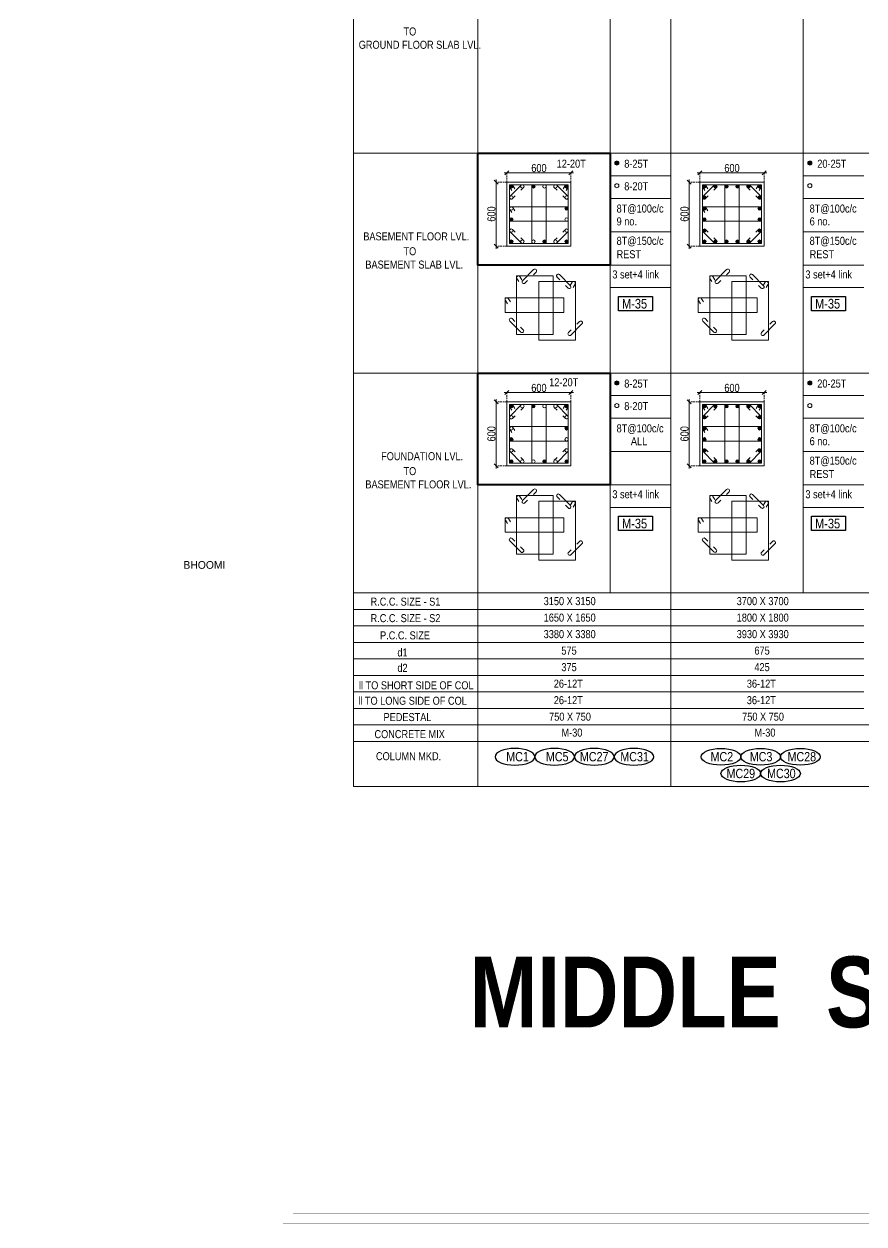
# Model space of a CAD drawing. Header units: millimetres. Extents: x 1112055 to 3390982, y -148532 to 766891.
# Drawn here: x 2964896 to 2996372, y 300373 to 345356 of the extents above; entities that cross this region are included whole.
import ezdxf
from ezdxf.enums import TextEntityAlignment as Align

# ---------------------------------------------------------------- set-up
doc = ezdxf.new("R2010")
doc.units = ezdxf.units.MM
doc.header["$PDMODE"] = 35
doc.header["$PDSIZE"] = -25
doc.linetypes.add('DASHED2', pattern=[0.375, 0.25, -0.125])
doc.linetypes.add('Hidden', pattern=[9.525, 6.35, -3.175])
for name, color, linetype, lineweight in [('B COL. SIZE DIM', 220, 'Continuous', 25), ('B COLSCH', 204, 'Continuous', 20), ('B COLUMN', 1, 'Hidden', 9), ('B STEEL', 34, 'Continuous', 15), ('B TITLE BLOCK', 250, 'Continuous', 0), ('tb text', 7, 'Continuous', 13)]:
    doc.layers.add(name, color=color, linetype=linetype, lineweight=lineweight)
doc.layers.add('B TEXT', color=7, linetype='Continuous')
doc.layers.add('TEXT', color=7, linetype='Continuous')
doc.styles.add('dim inside', font='romans.shx', dxfattribs={"width": 0.8, "height": 125})
doc.styles.add('SWINC', font='swissc.ttf')
doc.dimstyles.new('dim inside', dxfattribs={"dimtxt": 125, "dimasz": 100, "dimexe": 0, "dimexo": 0, "dimgap": 10, "dimtad": 0, "dimdec": 0, "dimzin": 0, "dimdsep": 46, "dimtxsty": 'dim inside', "dimblk": 'SMALL', "dimcen": 0.09, "dimadec": 0, "dimazin": 0, "dimtfac": 1, "dimtdec": 0, "dimtofl": 0, "dimtmove": 0, "dimatfit": 3, "dimfxl": 1, "dimtolj": 1, "dimtzin": 0, "dimarcsym": 2})

# ---------------------------------------------------------------- blocks, each defined once
blk = doc.blocks.new('_Oblique')
at = {"color": 0, "linetype": 'ByBlock', "lineweight": -2}
blk.add_line((-0.5, -0.5), (0.5, 0.5), dxfattribs=at)
blk = doc.blocks.new('*D4470')
at = {"layer": 'B COL. SIZE DIM', "color": 250, "lineweight": 9, "ltscale": 250, "transparency": 16777216}
blk.add_line((2982892, 331538), (2985492, 331538), dxfattribs=at)
at = {"layer": 'B COL. SIZE DIM', "color": 250, "linetype": 'DASHED2', "lineweight": 9, "ltscale": 250, "transparency": 16777216}
for p, q in [((2982992, 331193), (2982992, 331538)), ((2985392, 331193), (2985392, 331538))]:
    blk.add_line(p, q, dxfattribs=at)
at = {"layer": 'Defpoints', "color": 0, "transparency": 16777216}
for p in [(2985392, 331538), (2982992, 331193), (2985392, 331193)]:
    blk.add_point(p, dxfattribs=at)
at = {"layer": 'B COL. SIZE DIM', "color": 250, "lineweight": 9, "transparency": 16777216, "xscale": 150, "yscale": 150, "zscale": 150, "rotation": 180}
blk.add_blockref('_Oblique', (2982992, 331538), dxfattribs=at)
at = {"layer": 'B COL. SIZE DIM', "color": 250, "lineweight": 9, "transparency": 16777216, "xscale": 150, "yscale": 150, "zscale": 150}
blk.add_blockref('_Oblique', (2985392, 331538), dxfattribs=at)
at = {"layer": 'B COL. SIZE DIM', "color": 6, "transparency": 16777216, "insert": (2984192, 331713), "char_height": 300, "attachment_point": 5, "style": 'SWINC'}
blk.add_mtext('\\A1;600', dxfattribs=at)
blk = doc.blocks.new('*D4471')
at = {"layer": 'B COL. SIZE DIM', "color": 250, "lineweight": 9, "ltscale": 250, "transparency": 16777216}
blk.add_line((2982588, 331293), (2982588, 328693), dxfattribs=at)
at = {"layer": 'B COL. SIZE DIM', "color": 250, "linetype": 'DASHED2', "lineweight": 9, "ltscale": 250, "transparency": 16777216}
for p, q in [((2982992, 331193), (2982588, 331193)), ((2982992, 328793), (2982588, 328793))]:
    blk.add_line(p, q, dxfattribs=at)
at = {"layer": 'Defpoints', "color": 0, "transparency": 16777216}
for p in [(2982992, 331193), (2982588, 328793), (2982992, 328793)]:
    blk.add_point(p, dxfattribs=at)
at = {"layer": 'B COL. SIZE DIM', "color": 250, "lineweight": 9, "transparency": 16777216, "xscale": 150, "yscale": 150, "zscale": 150}
for p, rotation in [((2982588, 331193), 90), ((2982588, 328793), 270)]:
    blk.add_blockref('_Oblique', p, dxfattribs=dict(at, rotation=rotation))
at = {"layer": 'B COL. SIZE DIM', "color": 6, "transparency": 16777216, "insert": (2982413, 329993), "char_height": 300, "attachment_point": 5, "rotation": 90, "style": 'SWINC'}
blk.add_mtext('\\A1;600', dxfattribs=at)
blk = doc.blocks.new('*D4472')
at = {"layer": 'B COL. SIZE DIM', "color": 250, "lineweight": 9, "ltscale": 250, "transparency": 16777216}
blk.add_line((2982892, 339778), (2985492, 339778), dxfattribs=at)
at = {"layer": 'B COL. SIZE DIM', "color": 250, "linetype": 'DASHED2', "lineweight": 9, "ltscale": 250, "transparency": 16777216}
for p, q in [((2982992, 339433), (2982992, 339778)), ((2985392, 339433), (2985392, 339778))]:
    blk.add_line(p, q, dxfattribs=at)
at = {"layer": 'Defpoints', "color": 0, "transparency": 16777216}
for p in [(2985392, 339778), (2982992, 339433), (2985392, 339433)]:
    blk.add_point(p, dxfattribs=at)
at = {"layer": 'B COL. SIZE DIM', "color": 250, "lineweight": 9, "transparency": 16777216, "xscale": 150, "yscale": 150, "zscale": 150, "rotation": 180}
blk.add_blockref('_Oblique', (2982992, 339778), dxfattribs=at)
at = {"layer": 'B COL. SIZE DIM', "color": 250, "lineweight": 9, "transparency": 16777216, "xscale": 150, "yscale": 150, "zscale": 150}
blk.add_blockref('_Oblique', (2985392, 339778), dxfattribs=at)
at = {"layer": 'B COL. SIZE DIM', "color": 6, "transparency": 16777216, "insert": (2984192, 339953), "char_height": 300, "attachment_point": 5, "style": 'SWINC'}
blk.add_mtext('\\A1;600', dxfattribs=at)
blk = doc.blocks.new('*D4473')
at = {"layer": 'B COL. SIZE DIM', "color": 250, "lineweight": 9, "ltscale": 250, "transparency": 16777216}
blk.add_line((2982588, 339533), (2982588, 336933), dxfattribs=at)
at = {"layer": 'B COL. SIZE DIM', "color": 250, "linetype": 'DASHED2', "lineweight": 9, "ltscale": 250, "transparency": 16777216}
for p, q in [((2982992, 339433), (2982588, 339433)), ((2982992, 337033), (2982588, 337033))]:
    blk.add_line(p, q, dxfattribs=at)
at = {"layer": 'Defpoints', "color": 0, "transparency": 16777216}
for p in [(2982992, 339433), (2982588, 337033), (2982992, 337033)]:
    blk.add_point(p, dxfattribs=at)
at = {"layer": 'B COL. SIZE DIM', "color": 250, "lineweight": 9, "transparency": 16777216, "xscale": 150, "yscale": 150, "zscale": 150}
for p, rotation in [((2982588, 339433), 90), ((2982588, 337033), 270)]:
    blk.add_blockref('_Oblique', p, dxfattribs=dict(at, rotation=rotation))
at = {"layer": 'B COL. SIZE DIM', "color": 6, "transparency": 16777216, "insert": (2982413, 338233), "char_height": 300, "attachment_point": 5, "rotation": 90, "style": 'SWINC'}
blk.add_mtext('\\A1;600', dxfattribs=at)
blk = doc.blocks.new('*D4106')
at = {"layer": 'B COL. SIZE DIM', "color": 250, "lineweight": 9, "ltscale": 250, "transparency": 16777216}
blk.add_line((2990126, 331538), (2992726, 331538), dxfattribs=at)
at = {"layer": 'B COL. SIZE DIM', "color": 250, "linetype": 'DASHED2', "lineweight": 9, "ltscale": 250, "transparency": 16777216}
for p, q in [((2990226, 331193), (2990226, 331538)), ((2992626, 331193), (2992626, 331538))]:
    blk.add_line(p, q, dxfattribs=at)
at = {"layer": 'Defpoints', "color": 0, "transparency": 16777216}
for p in [(2992626, 331538), (2990226, 331193), (2992626, 331193)]:
    blk.add_point(p, dxfattribs=at)
at = {"layer": 'B COL. SIZE DIM', "color": 250, "lineweight": 9, "transparency": 16777216, "xscale": 150, "yscale": 150, "zscale": 150, "rotation": 180}
blk.add_blockref('_Oblique', (2990226, 331538), dxfattribs=at)
at = {"layer": 'B COL. SIZE DIM', "color": 250, "lineweight": 9, "transparency": 16777216, "xscale": 150, "yscale": 150, "zscale": 150}
blk.add_blockref('_Oblique', (2992626, 331538), dxfattribs=at)
at = {"layer": 'B COL. SIZE DIM', "color": 6, "transparency": 16777216, "insert": (2991426, 331713), "char_height": 300, "attachment_point": 5, "style": 'SWINC'}
blk.add_mtext('\\A1;600', dxfattribs=at)
blk = doc.blocks.new('*D4107')
at = {"layer": 'B COL. SIZE DIM', "color": 250, "lineweight": 9, "ltscale": 250, "transparency": 16777216}
blk.add_line((2989822, 331293), (2989822, 328693), dxfattribs=at)
at = {"layer": 'B COL. SIZE DIM', "color": 250, "linetype": 'DASHED2', "lineweight": 9, "ltscale": 250, "transparency": 16777216}
for p, q in [((2990226, 331193), (2989822, 331193)), ((2990226, 328793), (2989822, 328793))]:
    blk.add_line(p, q, dxfattribs=at)
at = {"layer": 'Defpoints', "color": 0, "transparency": 16777216}
for p in [(2990226, 331193), (2989822, 328793), (2990226, 328793)]:
    blk.add_point(p, dxfattribs=at)
at = {"layer": 'B COL. SIZE DIM', "color": 250, "lineweight": 9, "transparency": 16777216, "xscale": 150, "yscale": 150, "zscale": 150}
for p, rotation in [((2989822, 331193), 90), ((2989822, 328793), 270)]:
    blk.add_blockref('_Oblique', p, dxfattribs=dict(at, rotation=rotation))
at = {"layer": 'B COL. SIZE DIM', "color": 6, "transparency": 16777216, "insert": (2989647, 329993), "char_height": 300, "attachment_point": 5, "rotation": 90, "style": 'SWINC'}
blk.add_mtext('\\A1;600', dxfattribs=at)
blk = doc.blocks.new('*D4108')
at = {"layer": 'B COL. SIZE DIM', "color": 250, "lineweight": 9, "ltscale": 250, "transparency": 16777216}
blk.add_line((2990126, 339778), (2992726, 339778), dxfattribs=at)
at = {"layer": 'B COL. SIZE DIM', "color": 250, "linetype": 'DASHED2', "lineweight": 9, "ltscale": 250, "transparency": 16777216}
for p, q in [((2990226, 339433), (2990226, 339778)), ((2992626, 339433), (2992626, 339778))]:
    blk.add_line(p, q, dxfattribs=at)
at = {"layer": 'Defpoints', "color": 0, "transparency": 16777216}
for p in [(2992626, 339778), (2990226, 339433), (2992626, 339433)]:
    blk.add_point(p, dxfattribs=at)
at = {"layer": 'B COL. SIZE DIM', "color": 250, "lineweight": 9, "transparency": 16777216, "xscale": 150, "yscale": 150, "zscale": 150, "rotation": 180}
blk.add_blockref('_Oblique', (2990226, 339778), dxfattribs=at)
at = {"layer": 'B COL. SIZE DIM', "color": 250, "lineweight": 9, "transparency": 16777216, "xscale": 150, "yscale": 150, "zscale": 150}
blk.add_blockref('_Oblique', (2992626, 339778), dxfattribs=at)
at = {"layer": 'B COL. SIZE DIM', "color": 6, "transparency": 16777216, "insert": (2991426, 339953), "char_height": 300, "attachment_point": 5, "style": 'SWINC'}
blk.add_mtext('\\A1;600', dxfattribs=at)
blk = doc.blocks.new('*D4109')
at = {"layer": 'B COL. SIZE DIM', "color": 250, "lineweight": 9, "ltscale": 250, "transparency": 16777216}
blk.add_line((2989822, 339533), (2989822, 336933), dxfattribs=at)
at = {"layer": 'B COL. SIZE DIM', "color": 250, "linetype": 'DASHED2', "lineweight": 9, "ltscale": 250, "transparency": 16777216}
for p, q in [((2990226, 339433), (2989822, 339433)), ((2990226, 337033), (2989822, 337033))]:
    blk.add_line(p, q, dxfattribs=at)
at = {"layer": 'Defpoints', "color": 0, "transparency": 16777216}
for p in [(2990226, 339433), (2989822, 337033), (2990226, 337033)]:
    blk.add_point(p, dxfattribs=at)
at = {"layer": 'B COL. SIZE DIM', "color": 250, "lineweight": 9, "transparency": 16777216, "xscale": 150, "yscale": 150, "zscale": 150}
for p, rotation in [((2989822, 339433), 90), ((2989822, 337033), 270)]:
    blk.add_blockref('_Oblique', p, dxfattribs=dict(at, rotation=rotation))
at = {"layer": 'B COL. SIZE DIM', "color": 6, "transparency": 16777216, "insert": (2989647, 338233), "char_height": 300, "attachment_point": 5, "rotation": 90, "style": 'SWINC'}
blk.add_mtext('\\A1;600', dxfattribs=at)

msp = doc.modelspace()

# ---------------------------------------------------------------- hatches: boundary and pattern name
at = {"layer": 'B STEEL', "lineweight": 9, "ltscale": 0.5}
h = msp.add_hatch(color=34, dxfattribs=at)
edge = h.paths.add_edge_path()
edge.add_arc((2987110.7, 340142.4), 76.8, 0, 360)
h = msp.add_hatch(color=34, dxfattribs=at)
edge = h.paths.add_edge_path()
edge.add_arc((2994344.3, 340142.4), 76.8, 0, 360)
h = msp.add_hatch(color=34, dxfattribs=at)
edge = h.paths.add_edge_path()
edge.add_arc((2983156.4, 339269.2), 64, 0, 360)
h = msp.add_hatch(color=34, dxfattribs=at)
edge = h.paths.add_edge_path()
edge.add_arc((2983985.1, 339269.2), 64, 180, 540, ccw=False)
h = msp.add_hatch(color=34, dxfattribs=at)
edge = h.paths.add_edge_path()
edge.add_arc((2985228.3, 339269.2), 64, 180, 540, ccw=False)
h = msp.add_hatch(color=34, dxfattribs=at)
edge = h.paths.add_edge_path()
edge.add_arc((2990389.9, 339269.2), 64, 0, 360)
h = msp.add_hatch(color=34, dxfattribs=at)
edge = h.paths.add_edge_path()
edge.add_arc((2990804.3, 339269.2), 64, 180, 540, ccw=False)
at = {"layer": 'B STEEL'}
h = msp.add_hatch(color=34, dxfattribs=at)
edge = h.paths.add_edge_path()
edge.add_arc((2991218.7, 339269.2), 64, 0, 360)
h = msp.add_hatch(color=34, dxfattribs=at)
edge = h.paths.add_edge_path()
edge.add_arc((2991633.1, 339269.2), 64, 0, 360)
at = {"layer": 'B STEEL', "lineweight": 9, "ltscale": 0.5}
h = msp.add_hatch(color=34, dxfattribs=at)
edge = h.paths.add_edge_path()
edge.add_arc((2992047.5, 339269.2), 64, 180, 540, ccw=False)
h = msp.add_hatch(color=34, dxfattribs=at)
edge = h.paths.add_edge_path()
edge.add_arc((2992461.9, 339269.2), 64, 180, 540, ccw=False)
h = msp.add_hatch(color=34, dxfattribs=at)
edge = h.paths.add_edge_path()
edge.add_arc((2990389.9, 338854.8), 64, 0, 360)
h = msp.add_hatch(color=34, dxfattribs=at)
edge = h.paths.add_edge_path()
edge.add_arc((2992461.9, 338854.8), 64, 180, 540, ccw=False)
h = msp.add_hatch(color=34, dxfattribs=at)
edge = h.paths.add_edge_path()
edge.add_arc((2985228.3, 338440.5), 64, 180, 540, ccw=False)
at = {"layer": 'B STEEL'}
h = msp.add_hatch(color=34, dxfattribs=at)
edge = h.paths.add_edge_path()
edge.add_arc((2990389.9, 338440.5), 64, 0, 360)
h = msp.add_hatch(color=34, dxfattribs=at)
edge = h.paths.add_edge_path()
edge.add_arc((2992461.9, 338440.5), 64, 0, 360)
at = {"layer": 'B STEEL', "lineweight": 9, "ltscale": 0.5}
h = msp.add_hatch(color=34, dxfattribs=at)
edge = h.paths.add_edge_path()
edge.add_arc((2983156.4, 338026.1), 64, 0, 360, ccw=False)
at = {"layer": 'B STEEL'}
h = msp.add_hatch(color=34, dxfattribs=at)
edge = h.paths.add_edge_path()
edge.add_arc((2990389.9, 338026.1), 64, 0, 360)
h = msp.add_hatch(color=34, dxfattribs=at)
edge = h.paths.add_edge_path()
edge.add_arc((2992461.9, 338026.1), 64, 0, 360)
at = {"layer": 'B STEEL', "lineweight": 9, "ltscale": 0.5}
h = msp.add_hatch(color=34, dxfattribs=at)
edge = h.paths.add_edge_path()
edge.add_arc((2990389.9, 337611.7), 64, 0, 360)
h = msp.add_hatch(color=34, dxfattribs=at)
edge = h.paths.add_edge_path()
edge.add_arc((2992461.9, 337611.7), 64, 180, 540, ccw=False)
h = msp.add_hatch(color=34, dxfattribs=at)
edge = h.paths.add_edge_path()
edge.add_arc((2983156.4, 337197.3), 64, 0, 360, ccw=False)
h = msp.add_hatch(color=34, dxfattribs=at)
edge = h.paths.add_edge_path()
edge.add_arc((2984399.5, 337197.3), 64, -180, 180)
h = msp.add_hatch(color=34, dxfattribs=at)
edge = h.paths.add_edge_path()
edge.add_arc((2985228.3, 337197.3), 64, -180, 180)
h = msp.add_hatch(color=34, dxfattribs=at)
edge = h.paths.add_edge_path()
edge.add_arc((2990389.9, 337197.3), 64, 0, 360, ccw=False)
h = msp.add_hatch(color=34, dxfattribs=at)
edge = h.paths.add_edge_path()
edge.add_arc((2990804.3, 337197.3), 64, -180, 180)
at = {"layer": 'B STEEL'}
h = msp.add_hatch(color=34, dxfattribs=at)
edge = h.paths.add_edge_path()
edge.add_arc((2991218.7, 337197.3), 64, 0, 360)
h = msp.add_hatch(color=34, dxfattribs=at)
edge = h.paths.add_edge_path()
edge.add_arc((2991633.1, 337197.3), 64, 0, 360)
at = {"layer": 'B STEEL', "lineweight": 9, "ltscale": 0.5}
h = msp.add_hatch(color=34, dxfattribs=at)
edge = h.paths.add_edge_path()
edge.add_arc((2992047.5, 337197.3), 64, -180, 180)
h = msp.add_hatch(color=34, dxfattribs=at)
edge = h.paths.add_edge_path()
edge.add_arc((2992461.9, 337197.3), 64, -180, 180)
h = msp.add_hatch(color=34, dxfattribs=at)
edge = h.paths.add_edge_path()
edge.add_arc((2987110.7, 331902.6), 76.8, 0, 360)
h = msp.add_hatch(color=34, dxfattribs=at)
edge = h.paths.add_edge_path()
edge.add_arc((2994344.3, 331902.6), 76.8, 0, 360)
h = msp.add_hatch(color=34, dxfattribs=at)
edge = h.paths.add_edge_path()
edge.add_arc((2983156.4, 331029.4), 64, 0, 360)
h = msp.add_hatch(color=34, dxfattribs=at)
edge = h.paths.add_edge_path()
edge.add_arc((2983985.1, 331029.4), 64, 180, 540, ccw=False)
h = msp.add_hatch(color=34, dxfattribs=at)
edge = h.paths.add_edge_path()
edge.add_arc((2985228.3, 331029.4), 64, 180, 540, ccw=False)
h = msp.add_hatch(color=34, dxfattribs=at)
edge = h.paths.add_edge_path()
edge.add_arc((2990389.9, 331029.4), 64, 0, 360)
h = msp.add_hatch(color=34, dxfattribs=at)
edge = h.paths.add_edge_path()
edge.add_arc((2990804.3, 331029.4), 64, 180, 540, ccw=False)
at = {"layer": 'B STEEL'}
h = msp.add_hatch(color=34, dxfattribs=at)
edge = h.paths.add_edge_path()
edge.add_arc((2991218.7, 331029.4), 64, 0, 360)
h = msp.add_hatch(color=34, dxfattribs=at)
edge = h.paths.add_edge_path()
edge.add_arc((2991633.1, 331029.4), 64, 0, 360)
at = {"layer": 'B STEEL', "lineweight": 9, "ltscale": 0.5}
h = msp.add_hatch(color=34, dxfattribs=at)
edge = h.paths.add_edge_path()
edge.add_arc((2992047.5, 331029.4), 64, 180, 540, ccw=False)
h = msp.add_hatch(color=34, dxfattribs=at)
edge = h.paths.add_edge_path()
edge.add_arc((2992461.9, 331029.4), 64, 180, 540, ccw=False)
h = msp.add_hatch(color=34, dxfattribs=at)
edge = h.paths.add_edge_path()
edge.add_arc((2990389.9, 330615), 64, 0, 360)
h = msp.add_hatch(color=34, dxfattribs=at)
edge = h.paths.add_edge_path()
edge.add_arc((2992461.9, 330615), 64, 180, 540, ccw=False)
h = msp.add_hatch(color=34, dxfattribs=at)
edge = h.paths.add_edge_path()
edge.add_arc((2985228.3, 330200.6), 64, 180, 540, ccw=False)
at = {"layer": 'B STEEL'}
h = msp.add_hatch(color=34, dxfattribs=at)
edge = h.paths.add_edge_path()
edge.add_arc((2990389.9, 330200.6), 64, 0, 360)
h = msp.add_hatch(color=34, dxfattribs=at)
edge = h.paths.add_edge_path()
edge.add_arc((2992461.9, 330200.6), 64, 0, 360)
at = {"layer": 'B STEEL', "lineweight": 9, "ltscale": 0.5}
h = msp.add_hatch(color=34, dxfattribs=at)
edge = h.paths.add_edge_path()
edge.add_arc((2983156.4, 329786.2), 64, 0, 360, ccw=False)
at = {"layer": 'B STEEL'}
h = msp.add_hatch(color=34, dxfattribs=at)
edge = h.paths.add_edge_path()
edge.add_arc((2990389.9, 329786.2), 64, 0, 360)
h = msp.add_hatch(color=34, dxfattribs=at)
edge = h.paths.add_edge_path()
edge.add_arc((2992461.9, 329786.2), 64, 0, 360)
at = {"layer": 'B STEEL', "lineweight": 9, "ltscale": 0.5}
h = msp.add_hatch(color=34, dxfattribs=at)
edge = h.paths.add_edge_path()
edge.add_arc((2990389.9, 329371.8), 64, 0, 360)
h = msp.add_hatch(color=34, dxfattribs=at)
edge = h.paths.add_edge_path()
edge.add_arc((2992461.9, 329371.8), 64, 180, 540, ccw=False)
h = msp.add_hatch(color=34, dxfattribs=at)
edge = h.paths.add_edge_path()
edge.add_arc((2983156.4, 328957.4), 64, 0, 360, ccw=False)
h = msp.add_hatch(color=34, dxfattribs=at)
edge = h.paths.add_edge_path()
edge.add_arc((2984399.5, 328957.4), 64, -180, 180)
h = msp.add_hatch(color=34, dxfattribs=at)
edge = h.paths.add_edge_path()
edge.add_arc((2985228.3, 328957.4), 64, -180, 180)
h = msp.add_hatch(color=34, dxfattribs=at)
edge = h.paths.add_edge_path()
edge.add_arc((2990389.9, 328957.4), 64, 0, 360, ccw=False)
h = msp.add_hatch(color=34, dxfattribs=at)
edge = h.paths.add_edge_path()
edge.add_arc((2990804.3, 328957.4), 64, -180, 180)
at = {"layer": 'B STEEL'}
h = msp.add_hatch(color=34, dxfattribs=at)
edge = h.paths.add_edge_path()
edge.add_arc((2991218.7, 328957.4), 64, 0, 360)
h = msp.add_hatch(color=34, dxfattribs=at)
edge = h.paths.add_edge_path()
edge.add_arc((2991633.1, 328957.4), 64, 0, 360)
at = {"layer": 'B STEEL', "lineweight": 9, "ltscale": 0.5}
h = msp.add_hatch(color=34, dxfattribs=at)
edge = h.paths.add_edge_path()
edge.add_arc((2992047.5, 328957.4), 64, -180, 180)
h = msp.add_hatch(color=34, dxfattribs=at)
edge = h.paths.add_edge_path()
edge.add_arc((2992461.9, 328957.4), 64, -180, 180)

# ---------------------------------------------------------------- linework, layer by layer
at = {"color": 2, "lineweight": 40}
for points in [[(2981905.3, 340510.7), (2986864.4, 340510.7), (2986864.4, 336321.2), (2981905.3, 336321.2)], [(2981905.3, 332270.9), (2986864.4, 332270.9), (2986864.4, 328081.4), (2981905.3, 328081.4)]]:
    msp.add_lwpolyline(points, close=True, dxfattribs=at)
at = {"layer": 'B COLSCH', "color": 250, "lineweight": 0}
for p, q in [((2977244.7, 374789.1), (2977244.7, 316778.4)), ((2981905.3, 373470.1), (2981905.3, 316778.4)), ((2986864.4, 373470.1), (2986864.4, 324031)), ((2989138.8, 373470.1), (2989138.8, 316778.4)), ((2994098, 373470.1), (2994098, 324031)), ((2977244.7, 340510.7), (3061474.3, 340510.7)), ((2986864.4, 339665.7), (2989138.8, 339665.7)), ((2994098, 339665.7), (2996372.4, 339665.7)), ((2986864.4, 338820.7), (2989138.8, 338820.7)), ((2994098, 338820.7), (2996372.4, 338820.7)), ((2986864.4, 337571), (2989138.8, 337571)), ((2994098, 337571), (2996372.4, 337571)), ((2986864.4, 336321.2), (2989138.8, 336321.2)), ((2994098, 336321.2), (2996372.4, 336321.2)), ((2986864.4, 335476.2), (2989138.8, 335476.2)), ((2994098, 335476.2), (2996372.4, 335476.2)), ((2977244.7, 332270.9), (3061474.3, 332270.9)), ((2986864.4, 331425.9), (2989138.8, 331425.9)), ((2994098, 331425.9), (2996372.4, 331425.9)), ((2986864.4, 330580.9), (2989138.8, 330580.9)), ((2994098, 330580.9), (2996372.4, 330580.9)), ((2986864.4, 329331.1), (2989138.8, 329331.1)), ((2994098, 329331.1), (2996372.4, 329331.1)), ((2986864.4, 328081.4), (2989138.8, 328081.4)), ((2994098, 328081.4), (2996372.4, 328081.4)), ((2986864.4, 327236.4), (2989138.8, 327236.4)), ((2994098, 327236.4), (2996372.4, 327236.4)), ((2977244.7, 324031), (3061474.3, 324031)), ((2977244.7, 323412.2), (2981905.3, 323412.2)), ((2981905.3, 323412.2), (2989138.8, 323412.2)), ((2989138.8, 323412.2), (2996372.4, 323412.2)), ((2977244.7, 322793.3), (2981905.3, 322793.3)), ((2981905.3, 322793.3), (2989138.8, 322793.3)), ((2989138.8, 322793.3), (2996372.4, 322793.3)), ((2977244.7, 322174.5), (2981905.3, 322174.5)), ((2981905.3, 322174.5), (2989138.8, 322174.5)), ((2989138.8, 322174.5), (2996372.4, 322174.5)), ((2977244.7, 321555.6), (2981905.3, 321555.6)), ((2981905.3, 321555.6), (2989138.8, 321555.6)), ((2989138.8, 321555.6), (2996372.4, 321555.6)), ((2977244.7, 320936.7), (2981905.3, 320936.7)), ((2981905.3, 320936.7), (2989138.8, 320936.7)), ((2989138.8, 320936.7), (2996372.4, 320936.7)), ((2977244.7, 320317.9), (2981905.3, 320317.9)), ((2981905.3, 320317.9), (2989138.8, 320317.9)), ((2989138.8, 320317.9), (2996372.4, 320317.9)), ((2977244.7, 319699), (2981905.3, 319699)), ((2981905.3, 319699), (2989138.8, 319699)), ((2989138.8, 319699), (2996372.4, 319699)), ((2977244.7, 319080.1), (3061474.3, 319080.1)), ((2977244.7, 318461.3), (3061474.3, 318461.3)), ((2977244.7, 316778.4), (3061474.3, 316778.4))]:
    msp.add_line(p, q, dxfattribs=at)
at = {"layer": 'B COLUMN', "color": 1, "linetype": 'ByBlock', "lineweight": 20}
for points in [[(2982992.3, 337033.3), (2985392.3, 337033.3), (2985392.3, 339433.3), (2982992.3, 339433.3)], [(2990225.9, 337033.3), (2992625.9, 337033.3), (2992625.9, 339433.3), (2990225.9, 339433.3)], [(2982992.3, 328793.4), (2985392.3, 328793.4), (2985392.3, 331193.4), (2982992.3, 331193.4)], [(2990225.9, 328793.4), (2992625.9, 328793.4), (2992625.9, 331193.4), (2990225.9, 331193.4)]]:
    msp.add_lwpolyline(points, close=True, dxfattribs=at)
at = {"layer": 'B STEEL', "color": 34, "lineweight": 9, "ltscale": 0.5}
for points in [[(2983092.3, 337133.3), (2984463.6, 337133.3), (2984463.6, 339333.3), (2983092.3, 339333.3)], [(2985292.3, 337133.3), (2983921.1, 337133.3), (2983921.1, 339333.3), (2985292.3, 339333.3)], [(2990325.9, 337133.3), (2991697.1, 337133.3), (2991697.1, 339333.3), (2990325.9, 339333.3)], [(2992525.9, 337133.3), (2991154.7, 337133.3), (2991154.7, 339333.3), (2992525.9, 339333.3)], [(2983092.3, 338504.5), (2985292.3, 338504.5), (2985292.3, 337962), (2983092.3, 337962)], [(2990325.9, 338504.5), (2992525.9, 338504.5), (2992525.9, 337962), (2990325.9, 337962)], [(2983356.3, 333717.7), (2984727.6, 333717.7), (2984727.6, 335917.7), (2983356.3, 335917.7)], [(2985556.3, 333503.1), (2984185.1, 333503.1), (2984185.1, 335703.1), (2985556.3, 335703.1)], [(2990589.9, 333717.7), (2991961.1, 333717.7), (2991961.1, 335917.7), (2990589.9, 335917.7)], [(2992789.9, 333503.1), (2991418.7, 333503.1), (2991418.7, 335703.1), (2992789.9, 335703.1)], [(2982930.4, 335088.9), (2985130.4, 335088.9), (2985130.4, 334546.5), (2982930.4, 334546.5)], [(2990164, 335088.9), (2992364, 335088.9), (2992364, 334546.5), (2990164, 334546.5)], [(2983092.3, 328893.4), (2984463.6, 328893.4), (2984463.6, 331093.4), (2983092.3, 331093.4)], [(2985292.3, 328893.4), (2983921.1, 328893.4), (2983921.1, 331093.4), (2985292.3, 331093.4)], [(2990325.9, 328893.4), (2991697.1, 328893.4), (2991697.1, 331093.4), (2990325.9, 331093.4)], [(2992525.9, 328893.4), (2991154.7, 328893.4), (2991154.7, 331093.4), (2992525.9, 331093.4)], [(2983092.3, 330264.6), (2985292.3, 330264.6), (2985292.3, 329722.2), (2983092.3, 329722.2)], [(2990325.9, 330264.6), (2992525.9, 330264.6), (2992525.9, 329722.2), (2990325.9, 329722.2)], [(2983356.3, 325477.8), (2984727.6, 325477.8), (2984727.6, 327677.8), (2983356.3, 327677.8)], [(2990589.9, 325477.8), (2991961.1, 325477.8), (2991961.1, 327677.8), (2990589.9, 327677.8)], [(2985556.3, 325263.2), (2984185.1, 325263.2), (2984185.1, 327463.2), (2985556.3, 327463.2)], [(2992789.9, 325263.2), (2991418.7, 325263.2), (2991418.7, 327463.2), (2992789.9, 327463.2)], [(2982930.4, 326849), (2985130.4, 326849), (2985130.4, 326306.6), (2982930.4, 326306.6)], [(2990164, 326849), (2992364, 326849), (2992364, 326306.6), (2990164, 326306.6)]]:
    msp.add_lwpolyline(points, close=True, dxfattribs=at)
for points in [[(2983176.6, 339114.2), (2983101.8, 339235.7, -1), (2983210.9, 339302.8), (2983285.6, 339181.3)], [(2983302.5, 338910.4), (2983201.6, 338809.6, -1), (2983111.1, 338900.1), (2983525.5, 339314.5, -1), (2983616, 339224), (2983515.2, 339123.1)], [(2985082.2, 338910.4), (2985183.1, 338809.6, 1), (2985273.6, 338900.1), (2984859.2, 339314.5, 1), (2984768.7, 339224), (2984869.5, 339123.1)], [(2985208.1, 339114.2), (2985282.8, 339235.7, 1), (2985173.8, 339302.8), (2985099, 339181.3)], [(2990410.2, 339114.2), (2990335.4, 339235.7, -1), (2990444.4, 339302.8), (2990519.2, 339181.3)], [(2990536, 338910.4), (2990435.2, 338809.6, -1), (2990344.6, 338900.1), (2990759, 339314.5, -1), (2990849.6, 339224), (2990748.7, 339123.1)], [(2992315.7, 338910.4), (2992416.6, 338809.6, 1), (2992507.1, 338900.1), (2992092.7, 339314.5, 1), (2992002.2, 339224), (2992103.1, 339123.1)], [(2992441.6, 339114.2), (2992516.4, 339235.7, 1), (2992407.3, 339302.8), (2992332.6, 339181.3)], [(2983176.6, 338285.4), (2983101.8, 338406.9, -1), (2983210.9, 338474), (2983285.6, 338352.5)], [(2990410.2, 338285.4), (2990335.4, 338406.9, -1), (2990444.4, 338474), (2990519.2, 338352.5)], [(2983302.5, 337556.1), (2983201.6, 337656.9, 1), (2983111.1, 337566.4), (2983525.5, 337152, 1), (2983616, 337242.5), (2983515.2, 337343.4)], [(2985082.2, 337556.1), (2985183.1, 337656.9, -1), (2985273.6, 337566.4), (2984859.2, 337152, -1), (2984768.7, 337242.5), (2984869.5, 337343.4)], [(2990536, 337556.1), (2990435.2, 337656.9, 1), (2990344.6, 337566.4), (2990759, 337152, 1), (2990849.6, 337242.5), (2990748.7, 337343.4)], [(2992315.7, 337556.1), (2992416.6, 337656.9, -1), (2992507.1, 337566.4), (2992092.7, 337152, -1), (2992002.2, 337242.5), (2992103.1, 337343.4)], [(2983769.4, 335743.1), (2983668.6, 335642.2, -1), (2983578, 335732.8), (2983992.4, 336147.2, -1), (2984083, 336056.6), (2983982.1, 335955.8)], [(2991003, 335743.1), (2990902.1, 335642.2, -1), (2990811.6, 335732.8), (2991226, 336147.2, -1), (2991316.5, 336056.6), (2991215.6, 335955.8)], [(2983440.6, 335698.6), (2983365.8, 335820.1, -1), (2983474.9, 335887.2), (2983549.6, 335765.7)], [(2985184.1, 335555.6), (2985284.9, 335454.7, 1), (2985375.5, 335545.3), (2984961.1, 335959.7, 1), (2984870.5, 335869.1), (2984971.4, 335768.2)], [(2985472.1, 335484), (2985546.8, 335605.5, 1), (2985437.8, 335672.6), (2985363, 335551.1)], [(2990674.1, 335698.6), (2990599.4, 335820.1, -1), (2990708.4, 335887.2), (2990783.2, 335765.7)], [(2992417.6, 335555.6), (2992518.5, 335454.7, 1), (2992609, 335545.3), (2992194.6, 335959.7, 1), (2992104.1, 335869.1), (2992204.9, 335768.2)], [(2992705.6, 335484), (2992780.4, 335605.5, 1), (2992671.3, 335672.6), (2992596.6, 335551.1)], [(2983014.7, 334869.8), (2982939.9, 334991.3, -1), (2983048.9, 335058.4), (2983123.7, 334936.9)], [(2990248.2, 334869.8), (2990173.5, 334991.3, -1), (2990282.5, 335058.4), (2990357.3, 334936.9)], [(2983290.3, 334209.5), (2983189.4, 334310.3, 1), (2983098.9, 334219.8), (2983513.3, 333805.4, 1), (2983603.8, 333895.9), (2983503, 333996.8)], [(2990523.9, 334209.5), (2990423, 334310.3, 1), (2990332.4, 334219.8), (2990746.8, 333805.4, 1), (2990837.4, 333895.9), (2990736.5, 333996.8)], [(2985612.6, 334101.5), (2985713.5, 334202.4, -1), (2985804, 334111.9), (2985389.6, 333697.5, -1), (2985299.1, 333788), (2985399.9, 333888.9)], [(2992846.1, 334101.5), (2992947, 334202.4, -1), (2993037.5, 334111.9), (2992623.2, 333697.5, -1), (2992532.6, 333788), (2992633.5, 333888.9)], [(2983176.6, 330874.4), (2983101.8, 330995.8, -1), (2983210.9, 331062.9), (2983285.6, 330941.5)], [(2983302.5, 330670.6), (2983201.6, 330569.7, -1), (2983111.1, 330660.3), (2983525.5, 331074.7, -1), (2983616, 330984.1), (2983515.2, 330883.3)], [(2985082.2, 330670.6), (2985183.1, 330569.7, 1), (2985273.6, 330660.3), (2984859.2, 331074.7, 1), (2984768.7, 330984.1), (2984869.5, 330883.3)], [(2985208.1, 330874.4), (2985282.8, 330995.8, 1), (2985173.8, 331062.9), (2985099, 330941.5)], [(2990410.2, 330874.4), (2990335.4, 330995.8, -1), (2990444.4, 331062.9), (2990519.2, 330941.5)], [(2990536, 330670.6), (2990435.2, 330569.7, -1), (2990344.6, 330660.3), (2990759, 331074.7, -1), (2990849.6, 330984.1), (2990748.7, 330883.3)], [(2992315.7, 330670.6), (2992416.6, 330569.7, 1), (2992507.1, 330660.3), (2992092.7, 331074.7, 1), (2992002.2, 330984.1), (2992103.1, 330883.3)], [(2992441.6, 330874.4), (2992516.4, 330995.8, 1), (2992407.3, 331062.9), (2992332.6, 330941.5)], [(2983176.6, 330045.6), (2983101.8, 330167.1, -1), (2983210.9, 330234.2), (2983285.6, 330112.7)], [(2990410.2, 330045.6), (2990335.4, 330167.1, -1), (2990444.4, 330234.2), (2990519.2, 330112.7)], [(2983302.5, 329316.2), (2983201.6, 329417.1, 1), (2983111.1, 329326.6), (2983525.5, 328912.2, 1), (2983616, 329002.7), (2983515.2, 329103.6)], [(2985082.2, 329316.2), (2985183.1, 329417.1, -1), (2985273.6, 329326.6), (2984859.2, 328912.2, -1), (2984768.7, 329002.7), (2984869.5, 329103.6)], [(2990536, 329316.2), (2990435.2, 329417.1, 1), (2990344.6, 329326.6), (2990759, 328912.2, 1), (2990849.6, 329002.7), (2990748.7, 329103.6)], [(2992315.7, 329316.2), (2992416.6, 329417.1, -1), (2992507.1, 329326.6), (2992092.7, 328912.2, -1), (2992002.2, 329002.7), (2992103.1, 329103.6)], [(2983769.4, 327503.3), (2983668.6, 327402.4, -1), (2983578, 327492.9), (2983992.4, 327907.3, -1), (2984083, 327816.8), (2983982.1, 327715.9)], [(2991003, 327503.3), (2990902.1, 327402.4, -1), (2990811.6, 327492.9), (2991226, 327907.3, -1), (2991316.5, 327816.8), (2991215.6, 327715.9)], [(2983440.6, 327458.8), (2983365.8, 327580.3, -1), (2983474.9, 327647.4), (2983549.6, 327525.9)], [(2985184.1, 327315.7), (2985284.9, 327214.9, 1), (2985375.5, 327305.4), (2984961.1, 327719.8, 1), (2984870.5, 327629.3), (2984971.4, 327528.4)], [(2990674.1, 327458.8), (2990599.4, 327580.3, -1), (2990708.4, 327647.4), (2990783.2, 327525.9)], [(2992417.6, 327315.7), (2992518.5, 327214.9, 1), (2992609, 327305.4), (2992194.6, 327719.8, 1), (2992104.1, 327629.3), (2992204.9, 327528.4)], [(2985472.1, 327244.2), (2985546.8, 327365.7, 1), (2985437.8, 327432.8), (2985363, 327311.3)], [(2992705.6, 327244.2), (2992780.4, 327365.7, 1), (2992671.3, 327432.8), (2992596.6, 327311.3)], [(2983014.7, 326630), (2982939.9, 326751.5, -1), (2983048.9, 326818.6), (2983123.7, 326697.1)], [(2990248.2, 326630), (2990173.5, 326751.5, -1), (2990282.5, 326818.6), (2990357.3, 326697.1)], [(2983290.3, 325969.6), (2983189.4, 326070.5, 1), (2983098.9, 325979.9), (2983513.3, 325565.5, 1), (2983603.8, 325656.1), (2983503, 325756.9)], [(2985612.6, 325861.7), (2985713.5, 325962.6, -1), (2985804, 325872), (2985389.6, 325457.6, -1), (2985299.1, 325548.2), (2985399.9, 325649)], [(2990523.9, 325969.6), (2990423, 326070.5, 1), (2990332.4, 325979.9), (2990746.8, 325565.5, 1), (2990837.4, 325656.1), (2990736.5, 325756.9)], [(2992846.1, 325861.7), (2992947, 325962.6, -1), (2993037.5, 325872), (2992623.2, 325457.6, -1), (2992532.6, 325548.2), (2992633.5, 325649)]]:
    msp.add_lwpolyline(points, format="xyb", dxfattribs=at)
for centre, radius in [((2987110.7, 340142.4), 76.8), ((2994344.3, 340142.4), 76.8), ((2983156.4, 339269.2), 64), ((2983570.8, 339269.2), 64), ((2983985.1, 339269.2), 64), ((2984399.5, 339269.2), 64), ((2984813.9, 339269.2), 64), ((2985228.3, 339269.2), 64), ((2987110.7, 339292.1), 76.8), ((2990389.9, 339269.2), 64), ((2990804.3, 339269.2), 64), ((2991218.7, 339269.2), 64), ((2991633.1, 339269.2), 64), ((2992047.5, 339269.2), 64), ((2992461.9, 339269.2), 64), ((2994344.3, 339292.1), 76.8), ((2983156.4, 338854.8), 64), ((2985228.3, 338854.8), 64), ((2990389.9, 338854.8), 64), ((2992461.9, 338854.8), 64), ((2983156.4, 338440.5), 64), ((2985228.3, 338440.5), 64), ((2990389.9, 338440.5), 64), ((2992461.9, 338440.5), 64), ((2983156.4, 338026.1), 64), ((2985228.3, 338026.1), 64), ((2990389.9, 338026.1), 64), ((2992461.9, 338026.1), 64), ((2983156.4, 337611.7), 64), ((2985228.3, 337611.7), 64), ((2990389.9, 337611.7), 64), ((2992461.9, 337611.7), 64), ((2983156.4, 337197.3), 64), ((2983570.8, 337197.3), 64), ((2983985.1, 337197.3), 64), ((2984399.5, 337197.3), 64), ((2984813.9, 337197.3), 64), ((2985228.3, 337197.3), 64), ((2990389.9, 337197.3), 64), ((2990804.3, 337197.3), 64), ((2991218.7, 337197.3), 64), ((2991633.1, 337197.3), 64), ((2992047.5, 337197.3), 64), ((2992461.9, 337197.3), 64), ((2987110.7, 331902.6), 76.8), ((2994344.3, 331902.6), 76.8), ((2983156.4, 331029.4), 64), ((2983570.8, 331029.4), 64), ((2983985.1, 331029.4), 64), ((2984399.5, 331029.4), 64), ((2984813.9, 331029.4), 64), ((2985228.3, 331029.4), 64), ((2987110.7, 331052.3), 76.8), ((2990389.9, 331029.4), 64), ((2990804.3, 331029.4), 64), ((2991218.7, 331029.4), 64), ((2991633.1, 331029.4), 64), ((2992047.5, 331029.4), 64), ((2992461.9, 331029.4), 64), ((2994344.3, 331052.3), 76.8), ((2983156.4, 330615), 64), ((2985228.3, 330615), 64), ((2990389.9, 330615), 64), ((2992461.9, 330615), 64), ((2983156.4, 330200.6), 64), ((2985228.3, 330200.6), 64), ((2990389.9, 330200.6), 64), ((2992461.9, 330200.6), 64), ((2983156.4, 329786.2), 64), ((2985228.3, 329786.2), 64), ((2990389.9, 329786.2), 64), ((2992461.9, 329786.2), 64), ((2983156.4, 329371.8), 64), ((2985228.3, 329371.8), 64), ((2990389.9, 329371.8), 64), ((2992461.9, 329371.8), 64), ((2983156.4, 328957.4), 64), ((2983570.8, 328957.4), 64), ((2983985.1, 328957.4), 64), ((2984399.5, 328957.4), 64), ((2984813.9, 328957.4), 64), ((2985228.3, 328957.4), 64), ((2990389.9, 328957.4), 64), ((2990804.3, 328957.4), 64), ((2991218.7, 328957.4), 64), ((2991633.1, 328957.4), 64), ((2992047.5, 328957.4), 64), ((2992461.9, 328957.4), 64)]:
    msp.add_circle(centre, radius, dxfattribs=at)
at = {"layer": 'B TEXT', "color": 1}
for points in [[(2987168.1, 335147.2), (2988442.7, 335147.2), (2988442.7, 334609.2), (2987168.1, 334609.2)], [(2994401.6, 335147.2), (2995676.2, 335147.2), (2995676.2, 334609.2), (2994401.6, 334609.2)], [(2987168.1, 326907.3), (2988442.7, 326907.3), (2988442.7, 326369.3), (2987168.1, 326369.3)], [(2994401.6, 326907.3), (2995676.2, 326907.3), (2995676.2, 326369.3), (2994401.6, 326369.3)]]:
    msp.add_lwpolyline(points, close=True, dxfattribs=at)
at = {"layer": 'B TEXT', "color": 250, "extrusion": (0, 0, -1)}
for centre in [(2983291.8, 317888.1), (2984778.6, 317888.1), (2986265.5, 317888.1), (2987752.3, 317888.1)]:
    msp.add_ellipse(centre, major_axis=(-743.4, 0), ratio=0.4237999, dxfattribs=at)
at = {"layer": 'B TEXT', "color": 250}
for centre in [(2991013.5, 317888.1), (2992500.3, 317888.1), (2993987.1, 317888.1), (2991756.9, 317258), (2993243.7, 317258)]:
    msp.add_ellipse(centre, major_axis=(743.4, 0), ratio=0.4237999, dxfattribs=at)
at = {"layer": 'B TITLE BLOCK', "color": 1, "const_width": 8.39}
msp.add_lwpolyline([(2974602.9, 376187.5), (2974602.9, 300377.5), (3082000.4, 300377.5), (3082000.4, 376187.5)], close=True, dxfattribs=at)
at = {"layer": 'B TITLE BLOCK', "color": 250, "lineweight": 0, "const_width": 8.39}
msp.add_lwpolyline([(2974976.7, 375813.7), (2974976.7, 300751.2), (3081626.7, 300751.2), (3081626.7, 375813.7)], close=True, dxfattribs=at)

# ---------------------------------------------------------------- texts
at = {"layer": 'B TEXT', "color": 1, "style": 'SWINC'}
for s, height, p in [('TO', 300, (2979116.6, 344836.9)), ('GROUND FLOOR SLAB LVL.', 300, (2977438.9, 344337.7)), ('BASEMENT FLOOR LVL.', 300, (2977609.6, 337155.1)), ('TO', 300, (2979116.6, 336597.1)), ('BASEMENT SLAB LVL.', 300, (2977687.6, 336097.8)), ('M-35', 360, (2987305.5, 334582.6)), ('M-35', 360, (2994539, 334582.6)), ('FOUNDATION LVL.', 300, (2978279.1, 328915.3)), ('TO', 300, (2979116.6, 328357.2)), ('BASEMENT FLOOR LVL.', 300, (2977687.6, 327858)), ('M-35', 360, (2987305.5, 326342.8)), ('M-35', 360, (2994539, 326342.8))]:
    msp.add_text(s, height=height, dxfattribs=at).set_placement(p, align=Align.BOTTOM_LEFT)
at = {"layer": 'B TEXT', "style": 'SWINC'}
for s, p in [('12-20T', (2984857.1, 339969.6)), ('8-25T', (2987389.2, 339967.9)), ('20-25T', (2994622.8, 339967.9)), ('8-20T', (2987389.2, 339122.9)), ('8T@100c/c', (2987102.3, 338288)), ('8T@100c/c', (2994335.8, 338288)), ('9 no.', (2987102.3, 337806.2)), ('6 no.', (2994335.8, 337806.2)), ('8T@150c/c', (2987102.3, 337078.1)), ('8T@150c/c', (2994335.8, 337078.1)), ('REST', (2987102.3, 336575.7)), ('REST', (2994335.8, 336575.7)), ('3 set+4 link', (2986942.6, 335818.7)), ('3 set+4 link', (2994176.2, 335818.7)), ('12-20T', (2984576.1, 331775.9)), ('8-25T', (2987389.2, 331728)), ('20-25T', (2994622.8, 331728)), ('8-20T', (2987389.2, 330883)), ('8T@100c/c', (2987102.3, 330048.2)), ('8T@100c/c', (2994335.8, 330048.2)), ('ALL', (2987637, 329566.4)), ('6 no.', (2994335.8, 329566.4)), ('8T@150c/c', (2994335.8, 328838.3)), ('REST', (2994335.8, 328335.9)), ('3 set+4 link', (2986942.6, 327578.9)), ('3 set+4 link', (2994176.2, 327578.9))]:
    msp.add_text(s, height=300, dxfattribs=at).set_placement(p)
for s, p in [('3150 X 3150', (2984369.2, 323482.9)), ('3700 X 3700', (2991602.7, 323482.9)), ('1650 X 1650', (2984369.2, 322864.1)), ('1800 X 1800', (2991602.7, 322864.1)), ('3380 X 3380', (2984369.2, 322245.2)), ('3930 X 3930', (2991602.7, 322245.2)), ('575', (2985033, 321626.4)), ('675', (2992266.6, 321626.4)), ('375', (2985033, 321007.5)), ('425', (2992266.6, 321007.5)), ('26-12T', (2984747.8, 320388.6)), ('36-12T', (2991981.3, 320388.6)), ('26-12T', (2984747.8, 319769.8)), ('36-12T', (2991981.3, 319769.8)), ('750 X 750', (2984572.7, 319150.9)), ('750 X 750', (2991806.2, 319150.9)), ('M-30', (2985037.3, 318553.6)), ('M-30', (2992270.9, 318553.6))]:
    msp.add_text(s, height=300, dxfattribs=at).set_placement(p, align=Align.BOTTOM_LEFT)
at = {"layer": 'B TEXT', "color": 1, "style": 'SWINC'}
msp.add_text('COLUMN MKD.', height=300, dxfattribs=at).set_placement((2978085, 317758.9))
at = {"layer": 'B TEXT', "color": 6, "style": 'SWINC'}
for s, p in [('MC1', (2982967.1, 317716.1)), ('MC5', (2984454, 317716.1)), ('MC27', (2985727.9, 317716.1)), ('MC31', (2987241.8, 317716.1)), ('MC2', (2990623.7, 317716.1)), ('MC3', (2992093.6, 317716.1)), ('MC28', (2993508.3, 317716.1)), ('MC29', (2991222.7, 317086)), ('MC30', (2992741.1, 317086))]:
    msp.add_text(s, height=350, dxfattribs=at).set_placement(p)
at = {"layer": 'B TITLE BLOCK', "color": 251, "attachment_point": 2, "style": 'SWINC'}
for width, heights, insert, char_height in [(758153.186, [106642.9], (3349947.6, 325224.3), 289.947), (667332.186, [93867.9], (3070307.3, 318221.9), 344.539), (667332.186, [93867.9], (3192158.8, 318221.9), 344.539)]:
    msp.add_mtext_dynamic_manual_height_columns('\\pxsm1,qj;{\\fBankGothic Lt BT|b0|i0|c0|p34;BHOOMI\\P\\ps*,q*;\\fGost|b0|i0|c0|p2;\\H0.8x;- CONSULTANTS -\\C1; }', width=width, gutter_width=0, heights=heights, dxfattribs=dict(at, insert=insert, char_height=char_height))
at = {"layer": 'tb text', "insert": (2981599.1, 310399.3), "char_height": 2656.103, "width": 28349.932, "attachment_point": 1, "style": 'SWINC'}
msp.add_mtext('{\\fSwis721 Cn BT|b1|i0|c0|p34;MIDDLE  SCHOOL}', dxfattribs=at)
at = {"layer": 'TEXT', "color": 1, "style": 'SWINC'}
for s, p in [('R.C.C. SIZE - S1', (2977882.7, 323463.2)), ('R.C.C. SIZE - S2', (2977882.7, 322844.4)), ('P.C.C. SIZE', (2978238.2, 322198.2)), ('d1', (2978888, 321556.8)), ('d2', (2978888, 320980.6)), ('ll TO SHORT SIDE OF COL', (2977447.2, 320326.7)), ('ll TO LONG SIDE OF COL', (2977422, 319748)), ('CONCRETE MIX', (2978029.9, 318496.3))]:
    msp.add_text(s, height=300, dxfattribs=at).set_placement(p, align=Align.BOTTOM_LEFT)
msp.add_text('PEDESTAL', height=300, dxfattribs=at).set_placement((2978368.7, 319225.4))

# ---------------------------------------------------------------- dimensions: what is measured, and where the dimension line sits
at = {"layer": 'B COL. SIZE DIM', "color": 250, "ltscale": 250}
for base, p1, p2, picture, middle in [((2985392.3, 339778.2), (2982992.3, 339433.3), (2985392.3, 339433.3), '*D4472', (2984192.3, 339953.2)), ((2992625.9, 339778.2), (2990225.9, 339433.3), (2992625.9, 339433.3), '*D4108', (2991425.9, 339953.2)), ((2985392.3, 331538.4), (2982992.3, 331193.4), (2985392.3, 331193.4), '*D4470', (2984192.3, 331713.4)), ((2992625.9, 331538.4), (2990225.9, 331193.4), (2992625.9, 331193.4), '*D4106', (2991425.9, 331713.4))]:
    dim = msp.add_linear_dim(base=base, p1=p1, p2=p2, dimstyle='dim inside', override={"dimtxt": 300, "dimasz": 150, "dimgap": 25, "dimtad": 3, "dimlfac": 0.25, "dimtxsty": 'SWINC', "dimblk1": 'Oblique', "dimblk2": 'Oblique', "dimsah": 1, "dimdle": 100, "dimclrd": 250, "dimclre": 250, "dimclrt": 6, "dimfxl": 1000, "dimlwd": 9, "dimlwe": 9}, dxfattribs=at)
    dim.commit()
    dim.dimension.update_dxf_attribs({"geometry": picture, "text_midpoint": middle})
for base, p1, p2, picture, middle in [((2982588.5, 337033.3), (2982992.3, 339433.3), (2982992.3, 337033.3), '*D4473', (2982413.5, 338233.3)), ((2989822, 337033.3), (2990225.9, 339433.3), (2990225.9, 337033.3), '*D4109', (2989647, 338233.3)), ((2982588.5, 328793.4), (2982992.3, 331193.4), (2982992.3, 328793.4), '*D4471', (2982413.5, 329993.4)), ((2989822, 328793.4), (2990225.9, 331193.4), (2990225.9, 328793.4), '*D4107', (2989647, 329993.4))]:
    dim = msp.add_linear_dim(base=base, p1=p1, p2=p2, angle=90, dimstyle='dim inside', override={"dimtxt": 300, "dimasz": 150, "dimgap": 25, "dimtad": 3, "dimlfac": 0.25, "dimtxsty": 'SWINC', "dimblk1": 'Oblique', "dimblk2": 'Oblique', "dimsah": 1, "dimdle": 100, "dimclrd": 250, "dimclre": 250, "dimclrt": 6, "dimfxl": 1000, "dimlwd": 9, "dimlwe": 9}, dxfattribs=at)
    dim.commit()
    dim.dimension.update_dxf_attribs({"geometry": picture, "text_midpoint": middle})

doc.saveas('drawing.dxf')
